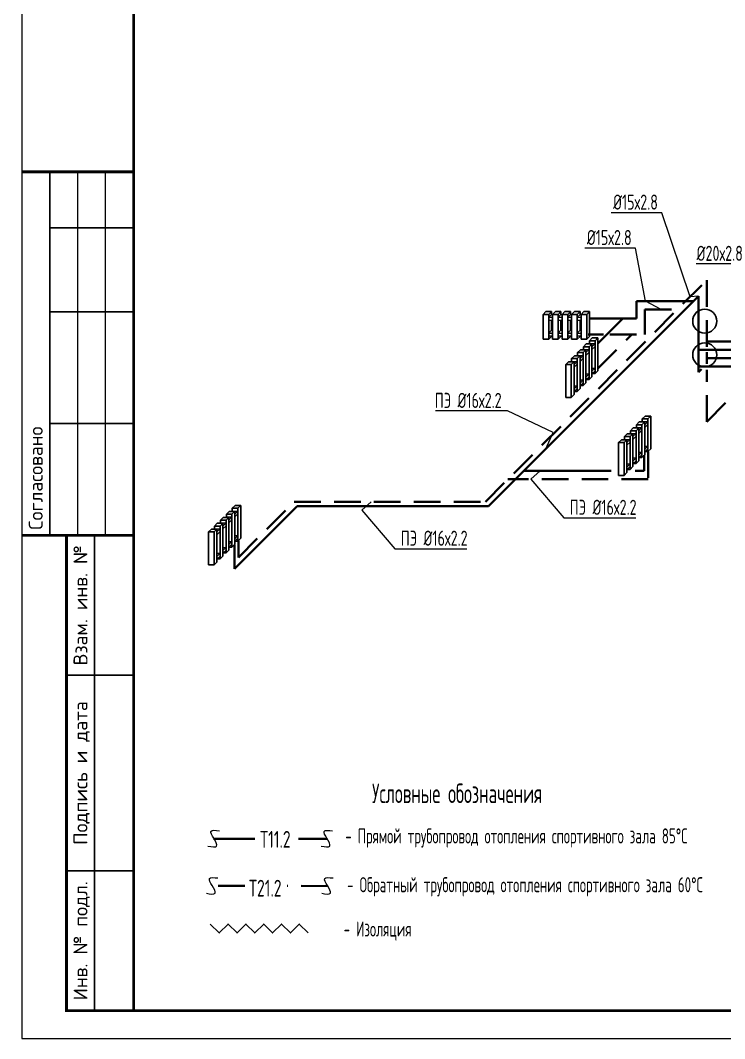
# Model space of a CAD drawing. Header units: millimetres. Extents: x -3929 to 624051, y 52832 to 514950.
# Drawn here: x 38171 to 50766, y 225935 to 244144 of the extents above; entities that cross this region are included whole.
import ezdxf
from ezdxf import colors
from ezdxf.entities.mleader import LeaderData, LeaderLine
from ezdxf.enums import TextEntityAlignment as Align
from ezdxf.math import Vec2, Vec3

# ---------------------------------------------------------------- set-up
doc = ezdxf.new("R2010")
doc.units = ezdxf.units.MM
doc.linetypes.add('Hidden', pattern=[7.14375, 4.7625, -2.38125])
doc.linetypes.add('K5LT32772', pattern=[0])
doc.layers.add('9_Форматы', color=7, linetype='Continuous')
doc.layers.add('стояки', color=7, linetype='Continuous')
for name, color, linetype, lineweight in [('_надписи ОВ', 7, 'Continuous', 20), ('ОВ-ИЗОЛЯЦИЯ', 7, 'Continuous', 25), ('ОВ-рамка', 7, 'Continuous', 30), ('ОВ-ТЕКСТ', 7, 'Continuous', 25)]:
    doc.layers.add(name, color=color, linetype=linetype, lineweight=lineweight)
doc.layers.add('т11.2', color=7, linetype='Continuous', true_color=0x6d366d)
doc.layers.add('т21.2', color=7, linetype='Continuous', true_color=0x004285)
doc.styles.add('ГОСТ', font='isocpeur.ttf', dxfattribs={"width": 0.8, "height": 250})
doc.styles.add('СТИЛЬ', font='simplex.shx', dxfattribs={"width": 0.65})

# ---------------------------------------------------------------- blocks, each defined once
blk = doc.blocks.new('*U3005')
at = {"layer": '9_Форматы', "color": 7, "linetype": 'Continuous', "lineweight": 9, "ltscale": 100}
blk.add_lwpolyline([(5, -5), (5, 292), (-415, 292), (-415, -5)], close=True, dxfattribs=at)
at = {"layer": '9_Форматы', "color": 7, "linetype": 'Continuous', "lineweight": 9, "ltscale": 100, "const_width": 0.5}
blk.add_lwpolyline([(0, 0), (0, 287), (-395, 287), (-395, 0)], close=True, dxfattribs=at)
at = {"layer": '9_Форматы', "color": 7, "linetype": 'Continuous', "lineweight": 9, "ltscale": 100}
for points, const_width in [([(-395, 150), (-415, 150)], 0.5), ([(-410, 85), (-410, 150)], 0.3), ([(-395, 140), (-410, 140)], 0.3), ([(-395, 125), (-410, 125)], 0.3), ([(-395, 105), (-410, 105)], 0.3), ([(-395, 85), (-415, 85)], 0.5), ([(-395, 0), (-407, 0), (-407, 85), (-407, 85)], 0.5), ([(-402, 0), (-402, 85)], 0.3), ([(-407, 60), (-395, 60)], 0.3), ([(-407, 25), (-395, 25)], 0.3)]:
    blk.add_lwpolyline(points, dxfattribs=dict(at, const_width=const_width))
for points in [[(-405, 85), (-405, 150)], [(-400, 85), (-400, 150)], [(-400, 85), (-400, 150)]]:
    blk.add_lwpolyline(points, dxfattribs=at)
at = {"layer": '9_Форматы', "color": 7, "linetype": 'Continuous', "lineweight": 9, "ltscale": 100, "style": 'ГОСТ'}
blk.add_text('Согласовано', height=2.5, rotation=90, dxfattribs=at).set_placement((-411.25, 86))
for s, p in [('Взам. инв. №', (-404.5, 72.5)), ('Подпись и дата', (-404.5, 42.5)), ('Инв. № подл.', (-404.5, 12.5))]:
    blk.add_text(s, height=2.5, rotation=90, dxfattribs=at).set_placement(p, align=Align.MIDDLE_CENTER)

msp = doc.modelspace()

# ---------------------------------------------------------------- linework, layer by layer
at = {"color": 32, "lineweight": 30, "ltscale": 0.1, "true_color": 0xcd6928}
for p, q in [((47519.106, 238885.026), (47569.106, 238935.026)), ((47569.106, 238935.026), (47669.106, 238935.026)), ((47669.106, 238935.026), (47619.106, 238885.026)), ((47669.106, 238935.026), (47669.106, 238885.026)), ((47689.106, 238885.026), (47739.106, 238935.026)), ((47739.106, 238935.026), (47839.106, 238935.026)), ((47839.106, 238935.026), (47789.106, 238885.026)), ((47839.106, 238935.026), (47839.106, 238885.026)), ((47859.106, 238885.026), (47909.106, 238935.026)), ((47909.106, 238935.026), (48009.106, 238935.026)), ((48009.106, 238935.026), (47959.106, 238885.026)), ((48009.106, 238935.026), (48009.106, 238885.026)), ((48029.106, 238885.026), (48079.106, 238935.026)), ((48079.106, 238935.026), (48179.106, 238935.026)), ((48179.106, 238935.026), (48129.106, 238885.026)), ((48179.106, 238935.026), (48179.106, 238885.026)), ((48199.106, 238885.026), (48249.106, 238935.026)), ((48249.106, 238935.026), (48349.106, 238935.026)), ((48349.106, 238935.026), (48299.106, 238885.026)), ((48349.106, 238935.026), (48349.106, 238491.282)), ((47519.106, 238885.026), (47519.106, 238441.282)), ((47619.106, 238885.026), (47519.106, 238885.026)), ((47619.106, 238885.026), (47619.106, 238441.282)), ((47669.106, 238785.026), (47669.106, 238601.282)), ((47689.106, 238885.026), (47689.106, 238441.282)), ((47789.106, 238885.026), (47689.106, 238885.026)), ((47789.106, 238885.026), (47789.106, 238441.282)), ((47839.106, 238785.026), (47839.106, 238601.282)), ((47859.106, 238885.026), (47859.106, 238441.282)), ((47959.106, 238885.026), (47859.106, 238885.026)), ((47959.106, 238885.026), (47959.106, 238441.282)), ((48009.106, 238785.026), (48009.106, 238601.282)), ((48029.106, 238885.026), (48029.106, 238441.282)), ((48129.106, 238885.026), (48029.106, 238885.026)), ((48129.106, 238885.026), (48129.106, 238441.282)), ((48179.106, 238785.026), (48179.106, 238601.282)), ((48199.106, 238885.026), (48199.106, 238441.282)), ((48299.106, 238885.026), (48199.106, 238885.026)), ((48299.106, 238885.026), (48299.106, 238441.282)), ((47619.106, 238441.282), (47519.106, 238441.282)), ((47669.106, 238491.282), (47619.106, 238441.282)), ((47669.106, 238501.282), (47669.106, 238491.282)), ((47789.106, 238441.282), (47689.106, 238441.282)), ((47839.106, 238491.282), (47789.106, 238441.282)), ((47839.106, 238501.282), (47839.106, 238491.282)), ((47959.106, 238441.282), (47859.106, 238441.282)), ((48009.106, 238491.282), (47959.106, 238441.282)), ((48009.106, 238501.282), (48009.106, 238491.282)), ((48129.106, 238441.282), (48029.106, 238441.282)), ((48179.106, 238491.282), (48129.106, 238441.282)), ((48179.106, 238501.282), (48179.106, 238491.282)), ((48299.106, 238441.282), (48199.106, 238441.282)), ((48349.106, 238491.282), (48299.106, 238441.282)), ((48347.577, 238414.655), (48397.577, 238464.655)), ((48347.577, 238414.655), (48347.577, 238361.595)), ((48447.577, 238414.655), (48347.577, 238414.655)), ((48397.577, 238464.655), (48497.577, 238464.655)), ((48497.577, 238464.655), (48447.577, 238414.655)), ((48447.577, 238414.655), (48447.577, 237827.014)), ((48497.577, 238464.655), (48497.577, 237877.014)), ((48135.445, 238202.523), (48185.445, 238252.523)), ((48135.445, 238202.523), (48135.445, 238149.463)), ((48235.445, 238202.523), (48135.445, 238202.523)), ((48185.445, 238252.523), (48285.445, 238252.523)), ((48285.445, 238252.523), (48235.445, 238202.523)), ((48235.445, 238202.523), (48235.445, 237614.882)), ((48241.511, 238308.589), (48291.511, 238358.589)), ((48241.511, 238308.589), (48241.511, 238255.529)), ((48341.511, 238308.589), (48241.511, 238308.589)), ((48285.445, 238252.523), (48285.445, 237664.882)), ((48291.511, 238358.589), (48391.511, 238358.589)), ((48391.511, 238358.589), (48341.511, 238308.589)), ((48341.511, 238308.589), (48341.511, 237720.948)), ((48391.511, 238358.589), (48391.511, 237770.948)), ((47923.313, 237990.391), (47973.313, 238040.391)), ((47973.313, 238040.391), (48073.313, 238040.391)), ((48073.313, 238040.391), (48023.313, 237990.391)), ((48029.379, 238096.457), (48079.379, 238146.457)), ((48029.379, 238096.457), (48029.379, 238043.397)), ((48129.379, 238096.457), (48029.379, 238096.457)), ((48073.313, 238040.391), (48073.313, 237452.75)), ((48079.379, 238146.457), (48179.379, 238146.457)), ((48179.379, 238146.457), (48129.379, 238096.457)), ((48129.379, 238096.457), (48129.379, 237508.816)), ((48179.379, 238146.457), (48179.379, 237558.816)), ((47923.313, 237990.391), (47923.313, 237402.75)), ((48023.313, 237990.391), (47923.313, 237990.391)), ((48023.313, 237990.391), (48023.313, 237402.75)), ((48447.577, 237827.014), (48407.145, 237827.014)), ((48497.577, 237877.014), (48447.577, 237827.014)), ((48285.445, 237664.882), (48235.445, 237614.882)), ((48341.511, 237720.948), (48301.079, 237720.948)), ((48391.511, 237770.948), (48341.511, 237720.948)), ((48129.379, 237508.816), (48088.947, 237508.816)), ((48179.379, 237558.816), (48129.379, 237508.816)), ((48235.445, 237614.882), (48195.013, 237614.882)), ((48023.313, 237402.75), (47923.313, 237402.75)), ((48073.313, 237452.75), (48023.313, 237402.75)), ((49187.282, 236912.934), (49237.282, 236962.934)), ((49187.282, 236912.934), (49187.282, 236859.874)), ((49287.282, 236912.934), (49187.282, 236912.934)), ((49237.282, 236962.934), (49337.282, 236962.934)), ((49337.282, 236962.934), (49287.282, 236912.934)), ((49287.282, 236912.934), (49287.282, 236325.293)), ((49293.348, 237019), (49343.348, 237069)), ((49293.348, 237019), (49293.348, 236965.94)), ((49393.348, 237019), (49293.348, 237019)), ((49337.282, 236962.934), (49337.282, 236375.293)), ((49343.348, 237069), (49443.348, 237069)), ((49443.348, 237069), (49393.348, 237019)), ((49393.348, 237019), (49393.348, 236431.359)), ((49443.348, 237069), (49443.348, 236481.359)), ((48975.15, 236700.802), (49025.15, 236750.802)), ((49025.15, 236750.802), (49125.15, 236750.802)), ((49125.15, 236750.802), (49075.15, 236700.802)), ((49081.216, 236806.868), (49131.216, 236856.868)), ((49081.216, 236806.868), (49081.216, 236753.808)), ((49181.216, 236806.868), (49081.216, 236806.868)), ((49125.15, 236750.802), (49125.15, 236163.161)), ((49131.216, 236856.868), (49231.216, 236856.868)), ((49231.216, 236856.868), (49181.216, 236806.868)), ((49181.216, 236806.868), (49181.216, 236219.227)), ((49231.216, 236856.868), (49231.216, 236269.227)), ((48869.084, 236594.736), (48919.084, 236644.736)), ((48869.084, 236594.736), (48869.084, 236007.095)), ((48969.084, 236594.736), (48869.084, 236594.736)), ((48919.084, 236644.736), (49019.084, 236644.736)), ((49019.084, 236644.736), (48969.084, 236594.736)), ((48969.084, 236594.736), (48969.084, 236007.095)), ((48975.15, 236700.802), (48975.15, 236647.742)), ((49075.15, 236700.802), (48975.15, 236700.802)), ((49019.084, 236644.736), (49019.084, 236057.095)), ((49075.15, 236700.802), (49075.15, 236113.161)), ((49337.282, 236375.293), (49287.282, 236325.293)), ((49393.348, 236431.359), (49352.916, 236431.359)), ((49443.348, 236481.359), (49393.348, 236431.359)), ((49181.216, 236219.227), (49140.784, 236219.227)), ((49231.216, 236269.227), (49181.216, 236219.227)), ((49287.282, 236325.293), (49246.85, 236325.293)), ((48969.084, 236007.095), (48869.084, 236007.095)), ((49019.084, 236057.095), (48969.084, 236007.095)), ((49075.15, 236113.161), (49034.718, 236113.161)), ((49125.15, 236163.161), (49075.15, 236113.161)), ((41961.534, 235419.135), (42011.534, 235469.135)), ((42011.534, 235469.135), (42111.534, 235469.135)), ((42111.534, 235469.135), (42061.534, 235419.135)), ((42111.534, 235469.135), (42111.534, 234881.494)), ((41855.468, 235313.069), (41905.468, 235363.069)), ((41855.468, 235313.069), (41855.468, 235260.009)), ((41955.468, 235313.069), (41855.468, 235313.069)), ((41905.468, 235363.069), (42005.468, 235363.069)), ((42005.468, 235363.069), (41955.468, 235313.069)), ((41955.468, 235313.069), (41955.468, 234725.428)), ((41961.534, 235419.135), (41961.534, 235366.075)), ((42061.534, 235419.135), (41961.534, 235419.135)), ((42005.468, 235363.069), (42005.468, 234775.428)), ((42061.534, 235419.135), (42061.534, 234831.494)), ((41643.336, 235100.937), (41693.336, 235150.937)), ((41643.336, 235100.937), (41643.336, 235047.877)), ((41743.336, 235100.937), (41643.336, 235100.937)), ((41693.336, 235150.937), (41793.336, 235150.937)), ((41793.336, 235150.937), (41743.336, 235100.937)), ((41743.336, 235100.937), (41743.336, 234513.296)), ((41749.402, 235207.003), (41799.402, 235257.003)), ((41749.402, 235207.003), (41749.402, 235153.943)), ((41849.402, 235207.003), (41749.402, 235207.003)), ((41793.336, 235150.937), (41793.336, 234563.296)), ((41799.402, 235257.003), (41899.402, 235257.003)), ((41899.402, 235257.003), (41849.402, 235207.003)), ((41849.402, 235207.003), (41849.402, 234619.362)), ((41899.402, 235257.003), (41899.402, 234669.362)), ((41537.27, 234994.871), (41587.27, 235044.871)), ((41537.27, 234994.871), (41537.27, 234407.23)), ((41637.27, 234994.871), (41537.27, 234994.871)), ((41587.27, 235044.871), (41687.27, 235044.871)), ((41687.27, 235044.871), (41637.27, 234994.871)), ((41637.27, 234994.871), (41637.27, 234407.23)), ((41687.27, 235044.871), (41687.27, 234457.23)), ((41955.468, 234725.428), (41915.036, 234725.428)), ((42005.468, 234775.428), (41955.468, 234725.428)), ((42061.534, 234831.494), (42021.102, 234831.494)), ((42111.534, 234881.494), (42061.534, 234831.494)), ((41793.336, 234563.296), (41743.336, 234513.296)), ((41849.402, 234619.362), (41808.97, 234619.362)), ((41899.402, 234669.362), (41849.402, 234619.362)), ((41637.27, 234407.23), (41537.27, 234407.23)), ((41687.27, 234457.23), (41637.27, 234407.23)), ((41743.336, 234513.296), (41702.904, 234513.296))]:
    msp.add_line(p, q, dxfattribs=at)
at = {"color": 32, "linetype": 'K5LT32772', "lineweight": 20, "ltscale": 10, "true_color": 0xcd6928}
for p, q in [((47669.106, 238885.026), (47619.106, 238835.026)), ((47619.106, 238835.026), (47689.106, 238835.026)), ((47619.106, 238785.026), (47689.106, 238785.026)), ((47669.106, 238885.026), (47689.106, 238885.026)), ((47839.106, 238885.026), (47789.106, 238835.026)), ((47789.106, 238835.026), (47859.106, 238835.026)), ((47789.106, 238785.026), (47859.106, 238785.026)), ((47839.106, 238885.026), (47859.106, 238885.026)), ((48009.106, 238885.026), (47959.106, 238835.026)), ((47959.106, 238835.026), (48029.106, 238835.026)), ((47959.106, 238785.026), (48029.106, 238785.026)), ((48009.106, 238885.026), (48029.106, 238885.026)), ((48179.106, 238885.026), (48129.106, 238835.026)), ((48129.106, 238835.026), (48199.106, 238835.026)), ((48129.106, 238785.026), (48199.106, 238785.026)), ((48179.106, 238885.026), (48199.106, 238885.026)), ((47669.106, 238601.282), (47619.106, 238551.282)), ((47619.106, 238551.282), (47689.106, 238551.282)), ((47669.106, 238601.282), (47689.106, 238601.282)), ((47839.106, 238601.282), (47789.106, 238551.282)), ((47789.106, 238551.282), (47859.106, 238551.282)), ((47839.106, 238601.282), (47859.106, 238601.282)), ((48009.106, 238601.282), (47959.106, 238551.282)), ((47959.106, 238551.282), (48029.106, 238551.282)), ((48009.106, 238601.282), (48029.106, 238601.282)), ((48179.106, 238601.282), (48129.106, 238551.282)), ((48129.106, 238551.282), (48199.106, 238551.282)), ((48179.106, 238601.282), (48199.106, 238601.282)), ((47619.106, 238501.282), (47689.106, 238501.282)), ((47789.106, 238501.282), (47859.106, 238501.282)), ((47959.106, 238501.282), (48029.106, 238501.282)), ((48129.106, 238501.282), (48199.106, 238501.282)), ((48241.511, 238258.589), (48341.511, 238258.589)), ((48341.511, 238258.589), (48285.445, 238202.523)), ((48341.511, 238208.589), (48285.445, 238152.523)), ((48347.577, 238364.655), (48447.577, 238364.655)), ((48447.577, 238364.655), (48391.511, 238308.589)), ((48447.577, 238314.655), (48391.511, 238258.589)), ((48029.379, 238046.457), (48129.379, 238046.457)), ((48129.379, 238046.457), (48073.313, 237990.391)), ((48135.445, 238152.523), (48235.445, 238152.523)), ((48235.445, 238152.523), (48179.379, 238096.457)), ((48235.445, 238102.523), (48179.379, 238046.457)), ((48129.379, 237996.457), (48073.313, 237940.391)), ((48285.445, 237820.948), (48341.511, 237820.948)), ((48341.511, 237820.948), (48285.445, 237764.882)), ((48391.511, 237927.014), (48447.577, 237927.014)), ((48447.577, 237927.014), (48391.511, 237870.948)), ((48447.577, 237877.014), (48391.511, 237820.948)), ((48179.379, 237714.882), (48235.445, 237714.882)), ((48235.445, 237714.882), (48179.379, 237658.816)), ((48235.445, 237664.882), (48179.379, 237608.816)), ((48341.511, 237770.948), (48285.445, 237714.882)), ((48073.313, 237608.816), (48129.379, 237608.816)), ((48129.379, 237608.816), (48073.313, 237552.75)), ((48129.379, 237558.816), (48073.313, 237502.75)), ((49293.348, 236969), (49393.348, 236969)), ((49393.348, 236969), (49337.282, 236912.934)), ((49393.348, 236919), (49337.282, 236862.934)), ((49081.216, 236756.868), (49181.216, 236756.868)), ((49181.216, 236756.868), (49125.15, 236700.802)), ((49187.282, 236862.934), (49287.282, 236862.934)), ((49287.282, 236862.934), (49231.216, 236806.868)), ((49287.282, 236812.934), (49231.216, 236756.868)), ((48975.15, 236650.802), (49075.15, 236650.802)), ((49075.15, 236650.802), (49019.084, 236594.736)), ((49075.15, 236600.802), (49019.084, 236544.736)), ((49181.216, 236706.868), (49125.15, 236650.802)), ((49231.216, 236425.293), (49287.282, 236425.293)), ((49287.282, 236425.293), (49231.216, 236369.227)), ((49287.282, 236375.293), (49231.216, 236319.227)), ((49337.282, 236531.359), (49393.348, 236531.359)), ((49393.348, 236531.359), (49337.282, 236475.293)), ((49393.348, 236481.359), (49337.282, 236425.293)), ((49019.084, 236213.161), (49075.15, 236213.161)), ((49075.15, 236213.161), (49019.084, 236157.095)), ((49125.15, 236319.227), (49181.216, 236319.227)), ((49181.216, 236319.227), (49125.15, 236263.161)), ((49181.216, 236269.227), (49125.15, 236213.161)), ((49075.15, 236163.161), (49019.084, 236107.095)), ((41961.534, 235369.135), (42061.534, 235369.135)), ((42061.534, 235369.135), (42005.468, 235313.069)), ((42061.534, 235319.135), (42005.468, 235263.069)), ((41749.402, 235157.003), (41849.402, 235157.003)), ((41849.402, 235157.003), (41793.336, 235100.937)), ((41849.402, 235107.003), (41793.336, 235050.937)), ((41855.468, 235263.069), (41955.468, 235263.069)), ((41955.468, 235263.069), (41899.402, 235207.003)), ((41955.468, 235213.069), (41899.402, 235157.003)), ((41643.336, 235050.937), (41743.336, 235050.937)), ((41743.336, 235050.937), (41687.27, 234994.871)), ((41743.336, 235000.937), (41687.27, 234944.871)), ((42005.468, 234931.494), (42061.534, 234931.494)), ((42061.534, 234931.494), (42005.468, 234875.428)), ((41899.402, 234825.428), (41955.468, 234825.428)), ((41955.468, 234825.428), (41899.402, 234769.362)), ((41955.468, 234775.428), (41899.402, 234719.362)), ((42061.534, 234881.494), (42005.468, 234825.428)), ((41687.27, 234613.296), (41743.336, 234613.296)), ((41743.336, 234613.296), (41687.27, 234557.23)), ((41743.336, 234563.296), (41687.27, 234507.23)), ((41793.336, 234719.362), (41849.402, 234719.362)), ((41849.402, 234719.362), (41793.336, 234663.296)), ((41849.402, 234669.362), (41793.336, 234613.296))]:
    msp.add_line(p, q, dxfattribs=at)
at = {"layer": '_надписи ОВ', "ltscale": 10}
for points in [[(41525.881, 229379.077), (41680.064, 229379.179), (41628.25, 229518.948), (41578.894, 229641.13), (41729.598, 229653.296)], [(43550.661, 229378.704), (43704.845, 229378.807), (43653.03, 229518.575), (43603.675, 229640.758), (43754.378, 229652.924)], [(41498.881, 228533.689), (41653.064, 228533.791), (41601.25, 228673.56), (41551.894, 228795.742), (41702.598, 228807.908)], [(43560.275, 228533.314), (43714.458, 228533.416), (43662.644, 228673.185), (43613.288, 228795.368), (43763.992, 228807.534)]]:
    msp.add_spline(points, degree=3, dxfattribs=at)
at = {"layer": 'ОВ-ИЗОЛЯЦИЯ', "color": 7, "linetype": 'ByBlock'}
msp.add_lwpolyline([(41568.073, 227984.159), (41727.172, 227825.06), (41886.271, 227984.159), (42045.37, 227825.06), (42204.469, 227984.159), (42363.568, 227825.06), (42522.667, 227984.159), (42681.766, 227825.06), (42840.865, 227984.159), (42999.964, 227825.06), (43159.063, 227984.159), (43318.162, 227825.06)], dxfattribs=at)
at = {"layer": 'стояки', "color": 7, "lineweight": 25}
for centre in [(50409.11, 238765.371), (50409.11, 238162.132)]:
    msp.add_circle(centre, 215.116, dxfattribs=at)
at = {"layer": 'т11.2', "lineweight": 40}
for p, q in [((46540.486, 235455.163), (50297.57, 239212.247)), ((49191.359, 239121.157), (49191.359, 238814.7)), ((49191.359, 239121.157), (50206.479, 239121.157)), ((50297.57, 237854.735), (50297.57, 239212.247)), ((48349.106, 238814.7), (49191.359, 238814.7)), ((48497.577, 238365.879), (48946.398, 238814.7)), ((50297.57, 238253.595), (61735.955, 238253.595)), ((50297.57, 237953.346), (52557.051, 237953.346)), ((50297.57, 237854.735), (50350.31, 237907.475)), ((49329.055, 236366.492), (49329.055, 236087.126)), ((48736.807, 236087.126), (47172.449, 236087.126)), ((49329.055, 236087.126), (49167.976, 236087.126)), ((42001.583, 234338.503), (43118.243, 235455.163)), ((43118.243, 235455.163), (46540.486, 235455.163)), ((42001.583, 234767.868), (42001.583, 234338.503)), ((42366.335, 229509.751), (41624.056, 229509.882)), ((43658.45, 229509.508), (43144.483, 229509.622))]:
    msp.add_line(p, q, dxfattribs=at)
at = {"layer": 'т21.2', "linetype": 'Hidden', "lineweight": 40, "ltscale": 100}
for p, q in [((46488.451, 235534.454), (50447.57, 239501.56)), ((50447.57, 238304.92), (50447.57, 239501.56)), ((49341.359, 238971.157), (49341.359, 238526.747)), ((49341.359, 238971.157), (49918.235, 238971.157)), ((48322.961, 238526.747), (48597.448, 238526.747)), ((48497.577, 237917.301), (49107.023, 238526.747)), ((48714.992, 238526.747), (49341.359, 238526.747)), ((50447.57, 238403.74), (61585.955, 238402.31)), ((50447.57, 238004.323), (50447.57, 238208.727)), ((50447.57, 238103.484), (52919.005, 238103.167)), ((50447.57, 236964.686), (50447.57, 237896.105)), ((50447.57, 236964.686), (51370.092, 237889.069)), ((49399.766, 236437.202), (49399.766, 235937.126)), ((49399.766, 235937.126), (46890.312, 235937.126)), ((42072.293, 234538.579), (43066.164, 235534.454)), ((43066.164, 235534.454), (46488.451, 235534.454)), ((42072.293, 234838.579), (42072.293, 234538.579)), ((42184.609, 228664.364), (41606.67, 228664.492)), ((43668.064, 228664.118), (42941.233, 228664.397))]:
    msp.add_line(p, q, dxfattribs=at)

# ---------------------------------------------------------------- block references
at = {"layer": 'ОВ-рамка', "ltscale": 100, "transparency": 33554687, "xscale": 100, "yscale": 100, "zscale": 100}
msp.add_blockref('*U3005', (79696.148, 226434.566, 576.986), dxfattribs=at)

# ---------------------------------------------------------------- texts
at = {"layer": '_надписи ОВ', "ltscale": 10, "style": 'СТИЛЬ', "width": 0.6}
for s, height, p in [('Условные обозначения', 350, (44459.913, 230146.196)), ('- Прямой трубопровод отопления спортивного зала 85%%DС', 270, (43981.183, 229424.671)), ('- Обратный трубопровод отопления спортивного зала 60%%DС', 270, (44014.428, 228551.641)), (' - Изоляция', 270, (43845.671, 227760.496))]:
    msp.add_text(s, height=height, dxfattribs=at).set_placement(p)
at = {"layer": '_надписи ОВ', "ltscale": 10, "char_height": 300, "width": 16480.02357, "attachment_point": 1, "line_spacing_factor": 0.7, "style": 'СТИЛЬ'}
for s, insert in [('Т11.2', (42457.75, 229648.896)), ('Т21.2 ', (42258.65, 228774.927))]:
    msp.add_mtext(s, dxfattribs=dict(at, insert=insert))

# ---------------------------------------------------------------- leaders
at = {"layer": 'ОВ-ТЕКСТ', "color": 7}
ml = msp.add_multileader_mtext('Standard', dxfattribs=at)
ml.set_content('\\A1;%%C15х2.8', color=7, style='СТИЛЬ')
ml.set_leader_properties(color=7, lineweight=18)
ml.build(insert=Vec2(0, 0))
ml.multileader.update_dxf_attribs({"text_left_attachment_type": 6, "text_right_attachment_type": 6, "dogleg_length": 0.36, "arrow_head_size": 0.126})
ctx = ml.context
ctx.base_point, ctx.char_height, ctx.arrow_head_size, ctx.landing_gap_size, ctx.plane_origin = Vec3(48704.176, 240705.143), 270, 0.126, 0.063, Vec3(50666.891, 240261.295)
ctx.left_attachment, ctx.right_attachment, ctx.text_align_type = 6, 6, 1
notes = []
notes.append((ctx, [(1, (1, 1, 0), (49640.554, 240705.143), (-1, 0), 0.252, [(1, [(50297.57, 239212.247), (50147.872, 239201.257)], 0, [])])]))
ctx.mtext.insert, ctx.mtext.width, ctx.mtext.alignment, ctx.mtext.flow_direction = Vec3(49172.239, 241029.143), 1404.14984, 2, 5
ml = msp.add_multileader_mtext('Standard', dxfattribs=at)
ml.set_content('\\A1;%%C15х2.8', color=7, style='СТИЛЬ')
ml.set_leader_properties(color=7, lineweight=18)
ml.build(insert=Vec2(0, 0))
ml.multileader.update_dxf_attribs({"text_left_attachment_type": 6, "text_right_attachment_type": 6, "dogleg_length": 0.36, "arrow_head_size": 0.126})
ctx = ml.context
ctx.base_point, ctx.char_height, ctx.arrow_head_size, ctx.landing_gap_size, ctx.plane_origin = Vec3(48234.651, 240072.248), 270, 0.126, 0.063, Vec3(50197.365, 239628.401)
ctx.left_attachment, ctx.right_attachment, ctx.text_align_type = 6, 6, 1
notes.append((ctx, [(1, (1, 1, 0), (49171.029, 240072.248), (-1, 0), 0.252, [(1, [(49629.797, 238971.157), (49349.457, 239121.157)], 0, [])])]))
ctx.mtext.insert, ctx.mtext.width, ctx.mtext.alignment, ctx.mtext.flow_direction = Vec3(48702.714, 240396.248), 1404.14984, 2, 5
ml = msp.add_multileader_mtext('Standard', dxfattribs=at)
ml.set_content('\\A1;%%C20х2.8', color=7, style='СТИЛЬ')
ml.set_leader_properties(color=7, lineweight=18)
ml.build(insert=Vec2(0, 0))
ml.multileader.update_dxf_attribs({"text_left_attachment_type": 6, "text_right_attachment_type": 6, "dogleg_length": 0.36, "arrow_head_size": 0.126})
ctx = ml.context
ctx.base_point, ctx.char_height, ctx.arrow_head_size, ctx.landing_gap_size, ctx.plane_origin = Vec3(50193.812, 239789.355), 270, 0.126, 0.063, Vec3(52068.261, 239345.507)
ctx.left_attachment, ctx.right_attachment, ctx.text_align_type = 6, 6, 1
notes.append((ctx, [(1, (1, 1, 0), (51163.618, 239789.355), (-1, 0), 0.252, [(1, [(51930.962, 238451.071), (51361.036, 238918.2)], 0, [])])]))
ctx.mtext.insert, ctx.mtext.width, ctx.mtext.alignment, ctx.mtext.flow_direction = Vec3(50678.589, 240113.355), 1404.14984, 2, 5
ml = msp.add_multileader_mtext('Standard', dxfattribs=at)
ml.set_content('\\A1;ПЭ %%C16х2.2', color=7, style='СТИЛЬ')
ml.set_leader_properties(color=7, lineweight=18)
ml.build(insert=Vec2(0, 0))
ml.multileader.update_dxf_attribs({"text_left_attachment_type": 6, "text_right_attachment_type": 6, "dogleg_length": 0.36, "arrow_head_size": 0.126})
ctx = ml.context
ctx.base_point, ctx.char_height, ctx.arrow_head_size, ctx.landing_gap_size, ctx.plane_origin = Vec3(45476.974, 237158.713), 270, 0.126, 0.063, Vec3(50163.923, 237185.295)
ctx.left_attachment, ctx.right_attachment, ctx.text_align_type = 6, 6, 1
notes.append((ctx, [(1, (1, 1, 0), (46881.352, 237158.713), (-1, 0), 0.252, [(0, [(47568.433, 236483.11), (47699.882, 236771.106)], 0, [])])]))
ctx.mtext.insert, ctx.mtext.width, ctx.mtext.alignment, ctx.mtext.flow_direction = Vec3(46179.037, 237482.713), 1912.62067, 2, 5
ml = msp.add_multileader_mtext('Standard', dxfattribs=at)
ml.set_content('\\A1;ПЭ %%C16х2.2', color=7, style='СТИЛЬ')
ml.set_leader_properties(color=7, lineweight=18)
ml.build(insert=Vec2(0, 0))
ml.multileader.update_dxf_attribs({"text_left_attachment_type": 6, "text_right_attachment_type": 6, "dogleg_length": 0.36, "arrow_head_size": 0.126})
ctx = ml.context
ctx.base_point, ctx.char_height, ctx.arrow_head_size, ctx.landing_gap_size, ctx.plane_origin = Vec3(47890.333, 235247.699), 270, 0.126, 0.063, Vec3(52577.282, 235274.282)
ctx.left_attachment, ctx.right_attachment, ctx.text_align_type = 6, 6, 1
notes.append((ctx, [(0, (1, 1, 0), (47890.081, 235247.699), (1, 0), 0.252, [(1, [(47468.201, 236087.126), (47297.125, 235937.126)], 0, [])])]))
ctx.mtext.insert, ctx.mtext.width, ctx.mtext.alignment, ctx.mtext.flow_direction = Vec3(48592.396, 235571.699), 1912.62067, 2, 5
ml = msp.add_multileader_mtext('Standard', dxfattribs=at)
ml.set_content('\\A1;ПЭ %%C16х2.2', color=7, style='СТИЛЬ')
ml.set_leader_properties(color=7, lineweight=18)
ml.build(insert=Vec2(0, 0))
ml.multileader.update_dxf_attribs({"text_left_attachment_type": 6, "text_right_attachment_type": 6, "dogleg_length": 0.36, "arrow_head_size": 0.126})
ctx = ml.context
ctx.base_point, ctx.char_height, ctx.arrow_head_size, ctx.landing_gap_size, ctx.plane_origin = Vec3(44868.536, 234695.027), 270, 0.126, 0.063, Vec3(49555.485, 234721.609)
ctx.left_attachment, ctx.right_attachment, ctx.text_align_type = 6, 6, 1
notes.append((ctx, [(0, (1, 1, 0), (44868.284, 234695.027), (1, 0), 0.252, [(1, [(44446.405, 235534.454), (44275.328, 235384.454)], 0, [])])]))
ctx.mtext.insert, ctx.mtext.width, ctx.mtext.alignment, ctx.mtext.flow_direction = Vec3(45570.599, 235019.027), 1912.62067, 2, 5
for ctx, leaders in notes:
    for number, flags, end, landing, length, lines in leaders:
        leader = LeaderData()
        leader.index, (leader.has_last_leader_line, leader.has_dogleg_vector, leader.attachment_direction) = number, flags
        leader.last_leader_point, leader.dogleg_vector, leader.dogleg_length = Vec3(end), Vec3(landing), length
        for number, points, colour, breaks in lines:
            line = LeaderLine()
            line.index, line.vertices, line.color, line.breaks = number, Vec3.list(points), colors.encode_raw_color(colour), breaks
            leader.lines.append(line)
        ctx.leaders.append(leader)

doc.saveas('drawing.dxf')
